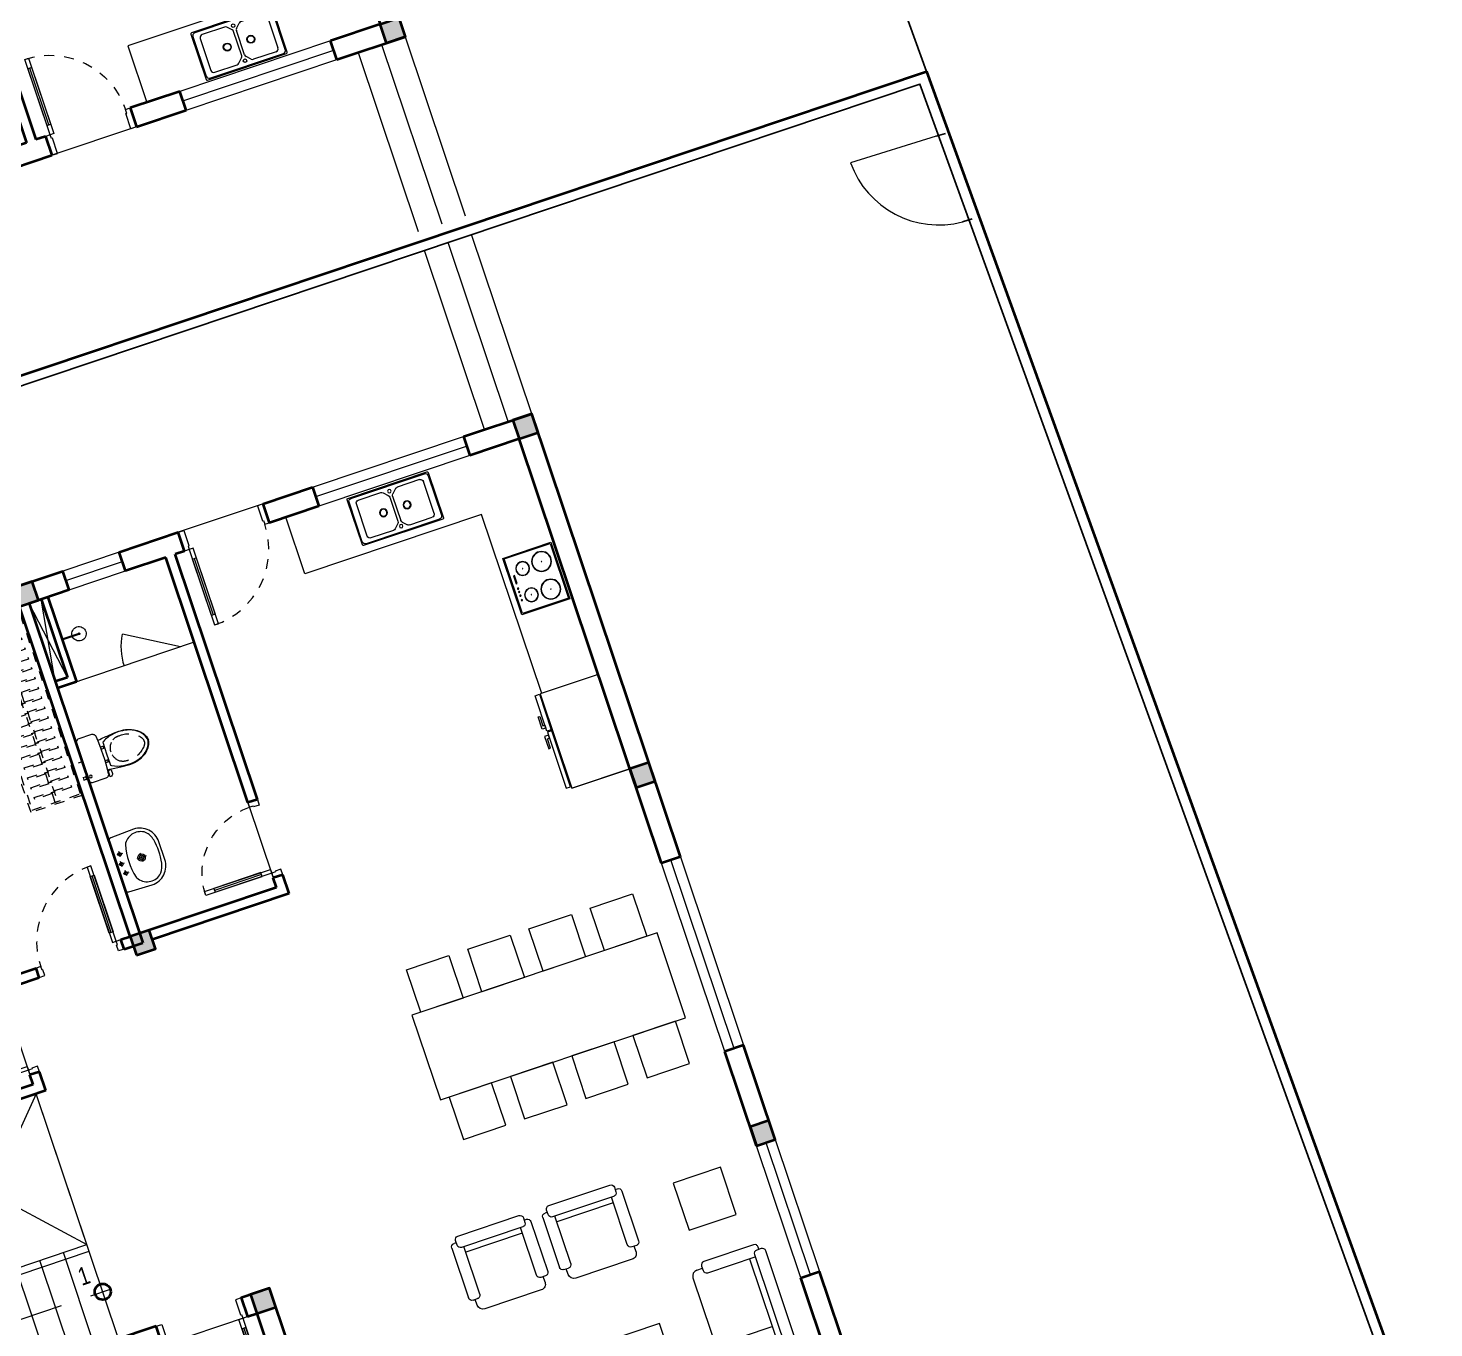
# Model space of a CAD drawing. Header units: metres. Extents: x 568006 to 1139366, y 2064802 to 4131555.
# Drawn here: x 568671.68 to 568685.82, y 2066164.33 to 2066177.4 of the extents above; entities that cross this region are included whole.
import ezdxf
from ezdxf.enums import TextEntityAlignment as Align
from ezdxf.xclip import XClip

# ---------------------------------------------------------------- set-up
doc = ezdxf.new("R2010")
doc.units = ezdxf.units.M
doc.header["$XCLIPFRAME"] = 0
for name, pattern in [('DASHED', [0.75, 0.5, -0.25]), ('HIDDEN', [0.375, 0.25, -0.125]), ('HIDDEN2', [0.1875, 0.125, -0.0625]), ('X-5M-G-MB PHONGNGU$0$HIDDEN2', [0.1875, 0.125, -0.0625]), ('xref-thap C (mb tang 32-2)$0$HIDDEN', [0.375, 0.25, -0.125]), ('Xref-VCMT-BT3 - tuong bao$0$HIDDEN', [0.375, 0.25, -0.125])]:
    doc.linetypes.add(name, pattern=pattern)
doc.layers.get('0').update_dxf_attribs({"linetype": 'CONTINUOUS'})
for name, color, linetype, lineweight in [('-CONCRETE', 1, 'CONTINUOUS', 35), ('-DOOR', 137, 'CONTINUOUS', 9), ('-FURNITURE', 46, 'CONTINUOUS', 9), ('-HIDE', 3, 'HIDDEN', 13), ('-KH', 143, 'CONTINUOUS', 13), ('-LINE1', 7, 'CONTINUOUS', 18), ('-TEXT', 7, 'CONTINUOUS', 15), ('-WALL', 4, 'CONTINUOUS', 35), ('Bighome_khuat', 251, 'DASHED', 5), ('hung-demlonha', 7, 'CONTINUOUS', 15)]:
    doc.layers.add(name, color=color, linetype=linetype, lineweight=lineweight)
for name, color, linetype in [('datOBt', 42, 'CONTINUOUS'), ('ghi_chu', 7, 'CONTINUOUS'), ('loKBT', 42, 'CONTINUOUS'), ('SOLO', 7, 'CONTINUOUS'), ('ViaHeS', 32, 'CONTINUOUS')]:
    doc.layers.add(name, color=color, linetype=linetype)
doc.styles.add('1', font='arial.ttf')
doc.styles.add('QH1', font='arialbd.ttf', dxfattribs={"width": 0.8})

# ---------------------------------------------------------------- blocks, each defined once
blk = doc.blocks.new('A$Cf08be9d0')
at = {"layer": '-FURNITURE'}
for p, q in [((60, 720), (60, 660)), ((2280, 780), (120, 780)), ((840, 780), (840, 180)), ((1560, 780), (1560, 180)), ((2340, 720), (2340, 660)), ((0, 96), (0, 624)), ((36, 660), (84, 660)), ((120, 624), (120, 120)), ((2280, 624), (2280, 120)), ((2364, 660), (2316, 660)), ((2400, 96), (2400, 624)), ((2280, 180), (120, 180)), ((60, 60), (36, 60)), ((60, 84), (60, 36)), ((2304, 120), (96, 120)), ((96, 0), (2304, 0)), ((2340, 36), (2340, 84)), ((2340, 60), (2364, 60))]:
    blk.add_line(p, q, dxfattribs=at)
for centre, radius, start, end in [((120, 720), 60, 90, 180), ((2280, 720), 60, 0, 90), ((36, 624), 36, 90, 180), ((84, 624), 36, 0, 90), ((2316, 624), 36, 90, 180), ((2364, 624), 36, 0, 90), ((36, 96), 36, 180, 270), ((96, 84), 36, 90, 180), ((96, 36), 36, 180, 270), ((2304, 84), 36, 0, 90), ((2304, 36), 36, 270, 0), ((2364, 96), 36, 270, 0)]:
    blk.add_arc(centre, radius, start, end, dxfattribs=at)
blk = doc.blocks.new('A$Ce56c61a3')
at = {"layer": '-FURNITURE'}
for p, q in [((0, 744), (0, 96)), ((84, 780), (36, 780)), ((60, 780), (60, 804)), ((96, 840), (624, 840)), ((120, 96), (120, 744)), ((624, 720), (120, 720)), ((180, 120), (180, 720)), ((660, 804), (660, 756)), ((720, 780), (660, 780)), ((780, 120), (780, 720)), ((36, 60), (84, 60)), ((60, 60), (60, 36)), ((96, 0), (624, 0)), ((624, 120), (120, 120)), ((660, 36), (660, 84)), ((720, 60), (660, 60))]:
    blk.add_line(p, q, dxfattribs=at)
for centre, radius, start, end in [((36, 744), 36, 90, 180), ((96, 804), 36, 90, 180), ((84, 744), 36, 0, 90), ((624, 804), 36, 0, 90), ((624, 756), 36, 270, 0), ((720, 720), 60, 0, 90), ((36, 96), 36, 180, 270), ((96, 36), 36, 180, 270), ((84, 96), 36, 270, 0), ((624, 84), 36, 0, 90), ((624, 36), 36, 270, 0), ((720, 120), 60, 270, 0)]:
    blk.add_arc(centre, radius, start, end, dxfattribs=at)
blk = doc.blocks.new('*U288')
at = {"color": 251}
blk.add_line((-70, 100), (-70, 600), dxfattribs=at)
for points in [[(-50, 0), (-50, 700), (-90, 700), (-90, 0)], [(-50, 100), (-90, 100), (-90, 600), (-50, 600)], [(-800, -100), (-740, -100), (-740, -40), (-750, -40), (-750, 0), (-800, 0)], [(0, -100), (-60, -100), (-60, -40), (-50, -40), (-50, 0), (0, 0)]]:
    blk.add_lwpolyline(points, close=True)
at = {"layer": 'Bighome_khuat', "linetype": 'Xref-VCMT-BT3 - tuong bao$0$HIDDEN'}
blk.add_arc((-50, 0), 700, 90, 180, dxfattribs=at)
blk = doc.blocks.new('A$C14986441')
at = {"ltscale": 3}
for p, q in [((240, 430), (-240, 430)), ((-250, 420), (-250, -420)), ((-200, 325), (-200, 87)), ((170, 355), (-170, 355)), ((200, 87), (200, 325)), ((250, -420), (250, 420)), ((-191, 66), (-149, 24)), ((-128, 15), (128, 15)), ((149, 24), (191, 66)), ((-200, -325), (-200, -87)), ((-191, -66), (-149, -24)), ((-128, -15), (128, -15)), ((149, -24), (191, -66)), ((200, -87), (200, -325)), ((170, -355), (-170, -355)), ((-240, -430), (240, -430))]:
    blk.add_line(p, q, dxfattribs=at)
blk.add_lwpolyline([(240, -390), (240, 390, 0.414214), (210, 420), (-210, 420, 0.414214), (-240, 390), (-240, -390, 0.414214), (-210, -420), (210, -420, 0.414214)], format="xyb", close=True, dxfattribs=at)
for centre, radius in [((0, 125), 40), ((0, 125), 35), ((-186, 0), 17.5), ((185, 0), 17.5), ((0, -125), 40), ((0, -125), 35)]:
    blk.add_circle(centre, radius, dxfattribs=at)
for centre, radius, start, end in [((-240, 420), 10, 90, 180), ((240, 420), 10, 0, 90), ((-170, 325), 30, 90, 180), ((170, 325), 30, 0, 90), ((-170, 87), 30, 180, 225), ((-128, 45), 30, 225, 270), ((128, 45), 30, 270, 315), ((170, 87), 30, 315, 0), ((-170, -87), 30, 135, 180), ((-128, -45), 30, 90, 135), ((128, -45), 30, 45, 90), ((170, -87), 30, 0, 45), ((-240, -420), 10, 180, 270), ((-170, -325), 30, 180, 270), ((170, -325), 30, 270, 0), ((240, -420), 10, 270, 0)]:
    blk.add_arc(centre, radius, start, end, dxfattribs=at)
blk = doc.blocks.new('A$C23F441E4')
at = {"ltscale": 3}
blk.add_lwpolyline([(-300, 0), (-300, -510), (300, -510), (300, 0), (-300, 0)], dxfattribs=at)
for points in [[(-290, -10), (-290, -500), (290, -500), (290, -10)], [(-100, -46), (-15, -46), (-15, -56), (-100, -56)]]:
    blk.add_lwpolyline(points, close=True, dxfattribs=at)
for centre, radius in [((-139, -156), 70), ((-139, -156), 67), ((37, -48), 6.6), ((74, -48), 6.6), ((139, -156), 70), ((139, -156), 67), ((112, -48), 6.6), ((160, -48), 6.6), ((-147, -359), 100), ((-147, -359), 97), ((-139, -156), 2), ((147, -359), 100), ((147, -359), 97), ((139, -156), 2), ((-147, -359), 2), ((147, -359), 2)]:
    blk.add_circle(centre, radius, dxfattribs=at)
blk = doc.blocks.new('A$C55AD6C8F')
at = {"ltscale": 3}
for p, q in [((-670, 624), (-670, 1000)), ((-670, 1000), (-624, 1000)), ((-624, 1000), (-624, 624)), ((0, 1000), (-615, 1000)), ((-615, 1000), (-615, 0)), ((0, 0), (0, 1000)), ((-624, 624), (-670, 624)), ((-670, 613), (-670, 18)), ((-624, 613), (-670, 613)), ((-624, 18), (-624, 613)), ((-670, 18), (-624, 18)), ((-615, 0), (0, 0))]:
    blk.add_line(p, q, dxfattribs=at)
at = {"ltscale": 3, "elevation": 0}
for points in [[(-670, 688), (-670, 657), (-710, 657), (-710, 788), (-691, 788), (-691, 688)], [(-670, 549), (-670, 580), (-710, 580), (-710, 449), (-691, 449), (-691, 549)]]:
    blk.add_lwpolyline(points, close=True, dxfattribs=at)
blk = doc.blocks.new('*U289')
at = {"color": 251}
blk.add_line((-70, 100), (-70, 700), dxfattribs=at)
for points in [[(-50, 0), (-50, 800), (-90, 800), (-90, 0)], [(-50, 100), (-90, 100), (-90, 700), (-50, 700)], [(-900, -200), (-840, -200), (-840, -40), (-850, -40), (-850, 0), (-900, 0)], [(0, -200), (-60, -200), (-60, -40), (-50, -40), (-50, 0), (0, 0)]]:
    blk.add_lwpolyline(points, close=True)
at = {"layer": 'Bighome_khuat', "linetype": 'Xref-VCMT-BT3 - tuong bao$0$HIDDEN'}
blk.add_arc((-50, 0), 800, 90, 180, dxfattribs=at)
blk = doc.blocks.new('*U256')
at = {"linetype": 'X-5M-G-MB PHONGNGU$0$HIDDEN2'}
for points in [[(0, 600), (0, 0), (2182, 0), (2182, 600)], [(2162, 580), (2162, 20), (20, 20), (20, 580)], [(2162, 287), (2162, 313), (20, 313), (20, 287)], [(114, 319), (109, 319), (109, 280), (114, 280)], [(228, 319), (223, 319), (223, 280), (228, 280)], [(342, 319), (337, 319), (337, 280), (342, 280)], [(456, 319), (451, 319), (451, 280), (456, 280)], [(570, 319), (565, 319), (565, 280), (570, 280)], [(684, 319), (679, 319), (679, 280), (684, 280)], [(798, 319), (793, 319), (793, 280), (798, 280)], [(912, 319), (907, 319), (907, 280), (912, 280)], [(1026, 319), (1021, 319), (1021, 280), (1026, 280)], [(1140, 319), (1135, 319), (1135, 280), (1140, 280)], [(1254, 319), (1249, 319), (1249, 280), (1254, 280)], [(1368, 319), (1363, 319), (1363, 280), (1368, 280)], [(1482, 319), (1477, 319), (1477, 280), (1482, 280)], [(1596, 319), (1591, 319), (1591, 280), (1596, 280)], [(1710, 319), (1705, 319), (1705, 280), (1710, 280)], [(1824, 319), (1819, 319), (1819, 280), (1824, 280)], [(1938, 319), (1933, 319), (1933, 280), (1938, 280)], [(2052, 319), (2047, 319), (2047, 280), (2052, 280)]]:
    blk.add_lwpolyline(points, close=True, dxfattribs=at)
for points in [[(122, 313), (122, 515), (100, 515), (100, 313)], [(236, 313), (236, 515), (214, 515), (214, 313)], [(350, 313), (350, 515), (328, 515), (328, 313)], [(464, 313), (464, 515), (442, 515), (442, 313)], [(578, 313), (578, 515), (556, 515), (556, 313)], [(692, 313), (692, 515), (670, 515), (670, 313)], [(806, 313), (806, 515), (784, 515), (784, 313)], [(920, 313), (920, 515), (898, 515), (898, 313)], [(1034, 313), (1034, 515), (1012, 515), (1012, 313)], [(1148, 313), (1148, 515), (1126, 515), (1126, 313)], [(1262, 313), (1262, 515), (1240, 515), (1240, 313)], [(1376, 313), (1376, 515), (1354, 515), (1354, 313)], [(1490, 313), (1490, 515), (1468, 515), (1468, 313)], [(1604, 313), (1604, 515), (1582, 515), (1582, 313)], [(1718, 313), (1718, 515), (1696, 515), (1696, 313)], [(1832, 313), (1832, 515), (1810, 515), (1810, 313)], [(1946, 313), (1946, 515), (1924, 515), (1924, 313)], [(2060, 313), (2060, 515), (2038, 515), (2038, 313)], [(100, 287), (100, 92), (122, 92), (122, 287)], [(214, 287), (214, 92), (236, 92), (236, 287)], [(328, 287), (328, 92), (350, 92), (350, 287)], [(442, 287), (442, 92), (464, 92), (464, 287)], [(556, 287), (556, 92), (578, 92), (578, 287)], [(670, 287), (670, 92), (692, 92), (692, 287)], [(784, 287), (784, 92), (806, 92), (806, 287)], [(898, 287), (898, 92), (920, 92), (920, 287)], [(1012, 287), (1012, 92), (1034, 92), (1034, 287)], [(1126, 287), (1126, 92), (1148, 92), (1148, 287)], [(1240, 287), (1240, 92), (1262, 92), (1262, 287)], [(1354, 287), (1354, 92), (1376, 92), (1376, 287)], [(1468, 287), (1468, 92), (1490, 92), (1490, 287)], [(1582, 287), (1582, 92), (1604, 92), (1604, 287)], [(1696, 287), (1696, 92), (1718, 92), (1718, 287)], [(1810, 287), (1810, 92), (1832, 92), (1832, 287)], [(1924, 287), (1924, 92), (1946, 92), (1946, 287)], [(2038, 287), (2038, 92), (2060, 92), (2060, 287)]]:
    blk.add_lwpolyline(points, dxfattribs=at)
blk = doc.blocks.new('A$Ca51cd422')
for p, q in [((195, 383), (195, 443)), ((267, 429), (324, 429)), ((295, 398), (295, 458)), ((395, 383), (395, 443)), ((167, 414), (224, 414)), ((367, 414), (424, 414)), ((249, 215), (342, 215)), ((295, 165), (295, 264))]:
    blk.add_line(p, q)
for points in [[(0, 200, 0.414214), (200, 0), (390, 0, 0.414214), (590, 200), (581, 446, 0.409799), (551, 475), (39, 475, 0.403607), (9, 446)], [(177, 40, 0.090773), (424, 43, 0.149887), (521, 96, 0.430722), (482, 321, 0.080637), (470, 327, 0.127732), (125, 329, 0.074208), (114, 325, 0.443092), (69, 96, 0.13364), (154, 46, 0.033617)]]:
    blk.add_lwpolyline(points, format="xyb", close=True)
for centre, radius in [((195, 414), 17.5), ((295, 429), 17.5), ((395, 414), 17.5), ((295, 215), 37.5), ((295, 215), 22.5), ((295, 215), 22.5)]:
    blk.add_circle(centre, radius)
blk = doc.blocks.new('shower')
for points in [[(180919, -32316), (180912, -32316), (180912, -32147), (180919, -32147)], [(180929, -32327), (180902, -32327), (180902, -32316), (180929, -32316)]]:
    blk.add_lwpolyline(points, close=True)
for radius, start, end in [(72, 272.7907, 267.2093), (8.35, 294.8355, 245.1645)]:
    blk.add_arc((180916, -32147), radius, start, end)
blk = doc.blocks.new('A$C18091ED7')
for p, q in [((0, -42), (0, 0)), ((146, -27), (179, -27)), ((146, -27), (146, -30)), ((146, -30), (166, -30)), ((153, -37), (146, -30)), ((152, 0), (152, -27)), ((152, 0), (179, 0)), ((153, -37), (166, -37)), ((153, -40), (153, -37)), ((153, -40), (178, -40)), ((153, -40), (178, -40)), ((153, -40), (153, -42)), ((185, -30), (166, -30)), ((178, -37), (166, -37)), ((185, -30), (178, -37)), ((178, -37), (178, -40)), ((178, -40), (178, -42)), ((179, 0), (179, -27)), ((179, -27), (185, -27)), ((185, -27), (185, -30)), ((-83, -267), (-83, -300)), ((-83, -278), (-83, -288)), ((-63, -265), (-81, -265)), ((-61, -267), (-61, -300)), ((61, -267), (61, -300)), ((63, -265), (81, -265)), ((83, -267), (83, -300)), ((83, -278), (83, -288)), ((165, -262), (165, -290)), ((168, -260), (228, -260)), ((231, -274), (231, -262)), ((-61, -290), (-83, -290)), ((61, -290), (83, -290)), ((168, -292), (207, -292))]:
    blk.add_line(p, q)
for points in [[(230, -219, -0.137407), (225, -235), (222, -241, -0.236081), (198, -255, -0.051961), (-198, -255, -0.236081), (-222, -241), (-225, -235, -0.137407), (-230, -219), (-230, -72, -0.198912), (-226, -63), (-209, -46, -0.198912), (-200, -42), (0, -42), (200, -42, -0.198912), (209, -46), (226, -63, -0.198912), (230, -72)], [(144, -619, -0.212405), (26, -734, -0.027685), (-1, -739, -0.022279), (-26, -734, -0.212405), (-144, -619, -0.142796), (-167, -428, -0.093005), (-128, -309, -0.256439), (-111, -300), (0, -300), (111, -300, -0.256439), (128, -309, -0.093005), (167, -428, -0.142796)]]:
    blk.add_lwpolyline(points, format="xyb", close=True)
at = {"linetype": 'xref-thap C (mb tang 32-2)$0$HIDDEN', "ltscale": 100}
blk.add_lwpolyline([(61, -669, -0.199031), (0, -699, -0.199031), (-61, -669, -0.218924), (-132, -478, -0.153791), (-112, -404, -0.236701), (0, -348, -0.236701), (112, -404, -0.153791), (132, -478, -0.218924)], format="xyb", close=True, dxfattribs=at)
blk.add_circle((166, -78), 13.9)
for centre, radius, start, end in [((-81, -267), 1.98, 90, 180), ((-63, -267), 1.98, 0, 90), ((63, -267), 1.98, 90, 180), ((81, -267), 1.98, 0, 90), ((168, -262), 2.47, 90, 180), ((168, -225), 80.1, 306.4659, 320.3123), ((228, -274), 2.47, 320.3123, 0), ((168, -290), 2.47, 180, 270), ((207, -277), 15.5, 270, 306.4659)]:
    blk.add_arc(centre, radius, start, end)
for points in [[(-156, -259), (-157, -267), (-164, -328), (-169, -385), (-184, -528), (-136, -679), (-50, -735), (-20, -741), (0, -744)], [(156, -259), (157, -267), (164, -328), (169, -385), (184, -528), (136, -679), (50, -735), (20, -741), (0, -744)]]:
    blk.add_open_spline(points, degree=3, knots=[130.613938, 130.613938, 130.613938, 130.613938, 152.852109, 311.129351, 417.703951, 561.383393, 697.692632, 710.812262, 710.812262, 710.812262, 710.812262])
blk = doc.blocks.new('A$C5C575821')
at = {"layer": '-CONCRETE'}
h = blk.add_hatch(color=256, dxfattribs=at)
h.dxf.hatch_style = 1
h.paths.add_polyline_path([(0, 200), (0, 0), (200, 0), (200, 200)])
blk.add_lwpolyline([(0, 0), (200, 0), (200, 200), (0, 200)], close=True, dxfattribs=at)
blk = doc.blocks.new('LUOI M2')
at = {"layer": '-WALL'}
for p in [(-200, 13100), (4500, 13100), (9800, 13100), (-200, 9400), (4500, 9400), (9800, 9400), (-200, 5600), (4500, 5600), (9800, 5600), (-200, -200), (4500, -200), (9800, -200)]:
    blk.add_blockref('A$C5C575821', p, dxfattribs=at)
blk = doc.blocks.new('*U186')
at = {"color": 251}
blk.add_line((-70, 100), (-70, 700), dxfattribs=at)
for points in [[(-50, 0), (-50, 800), (-90, 800), (-90, 0)], [(-50, 100), (-90, 100), (-90, 700), (-50, 700)], [(-900, -100), (-840, -100), (-840, -40), (-850, -40), (-850, 0), (-900, 0)], [(0, -100), (-60, -100), (-60, -40), (-50, -40), (-50, 0), (0, 0)]]:
    blk.add_lwpolyline(points, close=True)
at = {"layer": 'Bighome_khuat', "linetype": 'Xref-VCMT-BT3 - tuong bao$0$HIDDEN'}
blk.add_arc((-50, 0), 800, 90, 180, dxfattribs=at)
blk = doc.blocks.new('A$C8aa8c7e6')
at = {"layer": '-FURNITURE'}
for points in [[(542, 1350), (92, 1350), (92, 1800), (542, 1800), (542, 1350)], [(1192, 1350), (742, 1350), (742, 1800), (1192, 1800), (1192, 1350)], [(1842, 1350), (1392, 1350), (1392, 1800), (1842, 1800), (1842, 1350)], [(2492, 1350), (2042, 1350), (2042, 1800), (2492, 1800), (2492, 1350)], [(2600, 1350), (0, 1350), (0, 450), (2600, 450), (2600, 1350)], [(542, 450), (92, 450), (92, 0), (542, 0), (542, 450)], [(1192, 450), (742, 450), (742, 0), (1192, 0), (1192, 450)], [(1842, 450), (1392, 450), (1392, 0), (1842, 0), (1842, 450)], [(2492, 450), (2042, 450), (2042, 0), (2492, 0), (2492, 450)]]:
    blk.add_lwpolyline(points, dxfattribs=at)
blk = doc.blocks.new('A$C262303A0')
at = {"layer": '-DOOR'}
for points in [[(34.958, 41.143), (34.358, 41.143), (34.358, 40.943), (34.958, 40.943)], [(38.608, 41.143), (38.608, 40.943), (37.008, 40.943), (37.008, 41.143)], [(39.133, 36.443), (39.333, 36.443), (39.333, 34.443), (39.133, 34.443)], [(39.333, 32.043), (39.133, 32.043), (39.133, 33.443), (39.333, 33.443)]]:
    blk.add_lwpolyline(points, close=True, dxfattribs=at)
for points in [[(34.358, 41.043), (34.958, 41.043)], [(36.483, 41.143), (35.583, 41.143)], [(37.008, 41.043), (38.608, 41.043)], [(35.383, 38.343), (35.383, 37.543)], [(32.433, 37.243), (32.433, 36.443)], [(39.233, 34.443), (39.233, 36.443)], [(32.833, 33.443), (33.733, 33.443)], [(39.233, 33.443), (39.233, 32.043)]]:
    blk.add_lwpolyline(points, dxfattribs=at)
at = {"layer": '-FURNITURE'}
blk.add_line((35.383, 40.043), (34.033, 40.043), dxfattribs=at)
for points in [[(34.063, 40.113), (33.933, 40.943)], [(33.933, 40.113), (34.063, 40.943)], [(38.533, 38.443), (38.533, 40.343), (36.658, 40.343), (36.658, 40.943)], [(35.239, 40.043), (34.724, 40.35)], [(39.133, 37.443), (38.533, 37.443)]]:
    blk.add_lwpolyline(points, dxfattribs=at)
for points in [[(38.721, 32.854), (38.721, 33.354), (38.221, 33.354), (38.221, 32.854)], [(37.64, 30.558), (37.64, 32.058), (36.74, 32.058), (36.74, 30.558)]]:
    blk.add_lwpolyline(points, close=True, dxfattribs=at)
blk.add_arc((35.239, 40.043), 0.6, 149.2494, 180, dxfattribs=at)
at = {"layer": '-HIDE', "ltscale": 10}
for points in [[(32.433, 36.243), (30.933, 34.643)], [(30.933, 36.243), (32.433, 34.643)]]:
    blk.add_lwpolyline(points, dxfattribs=at)
at = {"layer": '-KH', "linetype": 'HIDDEN2', "ltscale": 5}
blk.add_lwpolyline([(30.433, 35.693), (30.433, 34.143), (32.514, 34.143)], dxfattribs=at)
at = {"layer": '-LINE1'}
for p, q in [((32.433, 33.643), (32.433, 36.243)), ((32.433, 34.643), (32.433, 36.243)), ((30.933, 34.643), (32.433, 34.643)), ((31.683, 33.643), (31.683, 34.643)), ((31.933, 33.643), (31.933, 34.643)), ((32.183, 33.643), (32.183, 34.643)), ((30.863, 34.573), (32.433, 34.573))]:
    blk.add_line(p, q, dxfattribs=at)
for points in [[(38.833, 41.143), (38.833, 43.043)], [(39.083, 41.143), (39.083, 43.043)], [(39.333, 41.143), (39.333, 43.043)]]:
    blk.add_lwpolyline(points, dxfattribs=at)
at = {"layer": '-WALL'}
for p, q in [((29.133, 41.143), (34.358, 41.143)), ((34.358, 40.943), (34.358, 41.143)), ((34.958, 41.143), (35.583, 41.143)), ((34.958, 40.943), (34.958, 41.143)), ((35.583, 40.943), (35.583, 41.143)), ((36.483, 41.143), (37.008, 41.143)), ((36.483, 40.943), (36.483, 41.143)), ((37.008, 41.143), (37.008, 40.943)), ((38.608, 41.143), (39.333, 41.143)), ((39.333, 36.443), (39.333, 41.143)), ((33.833, 37.443), (33.833, 40.943)), ((34.358, 40.943), (33.933, 40.943)), ((33.933, 40.943), (33.933, 37.343)), ((34.063, 40.943), (34.063, 40.113)), ((34.133, 40.943), (34.133, 40.043)), ((35.383, 40.943), (34.958, 40.943)), ((35.383, 38.343), (35.383, 40.943)), ((35.483, 38.343), (35.483, 40.943)), ((35.583, 40.943), (35.483, 40.943)), ((37.008, 40.943), (36.483, 40.943)), ((39.133, 40.943), (38.608, 40.943)), ((39.133, 36.443), (39.133, 40.943)), ((34.063, 40.113), (33.933, 40.113)), ((34.133, 40.043), (33.933, 40.043)), ((35.483, 38.343), (35.383, 38.343)), ((35.383, 37.443), (35.383, 37.543)), ((35.483, 37.543), (35.383, 37.543)), ((35.483, 37.343), (35.483, 37.543)), ((29.333, 37.443), (32.833, 37.443)), ((29.933, 37.343), (32.833, 37.343)), ((32.833, 37.343), (32.833, 37.443)), ((33.733, 37.443), (33.833, 37.443)), ((33.733, 37.343), (33.733, 37.443)), ((33.733, 37.343), (33.933, 37.343)), ((35.383, 37.443), (34.033, 37.443)), ((35.483, 37.343), (34.033, 37.343)), ((32.433, 36.343), (29.933, 36.343)), ((32.433, 36.343), (32.433, 36.443)), ((32.533, 36.443), (32.433, 36.443)), ((32.533, 36.243), (32.533, 36.443)), ((39.333, 36.443), (39.133, 36.443)), ((32.533, 36.243), (29.933, 36.243)), ((39.133, 33.443), (39.133, 34.443)), ((39.333, 34.443), (39.133, 34.443)), ((39.333, 33.443), (39.333, 34.443)), ((32.833, 33.443), (32.833, 33.643)), ((39.133, 31.043), (39.133, 32.043)), ((39.333, 31.043), (39.333, 32.043))]:
    blk.add_line(p, q, dxfattribs=at)
for points in [[(38.608, 41.143), (38.608, 40.943)], [(32.833, 33.643), (29.133, 33.643), (29.133, 31.443), (29.333, 31.443)], [(33.183, 27.843), (33.183, 27.643), (34.033, 27.643), (34.033, 33.643), (33.733, 33.643), (33.733, 33.443)], [(33.733, 33.443), (33.833, 33.443), (33.833, 27.843)], [(39.133, 33.443), (39.333, 33.443)], [(39.133, 32.043), (39.333, 32.043)]]:
    blk.add_lwpolyline(points, dxfattribs=at)
blk.add_circle((32.433, 34.143), 0.0805, dxfattribs=at)
at = {"layer": '-CONCRETE', "xscale": 0.001, "yscale": 0.001, "zscale": 0.001}
blk.add_blockref('LUOI M2', (29.333, 27.843), dxfattribs=at)
at = {"layer": '-DOOR', "yscale": 0.001, "zscale": 0.001}
for name, p, xscale, rotation in [('*U289', (35.583, 40.943), 0.001, 180), ('*U288', (35.383, 37.543), -0.001, 90), ('*U288', (32.433, 36.443), -0.001, 90), ('*U289', (33.733, 33.443), -0.001, 180)]:
    blk.add_blockref(name, p, dxfattribs=dict(at, xscale=xscale, rotation=rotation))
at = {"layer": '-DOOR', "xscale": 0.001, "yscale": 0.001, "zscale": 0.001}
blk.add_blockref('*U186', (33.733, 37.443), dxfattribs=at)
at = {"layer": '-FURNITURE', "extrusion": (0, 0, -1), "xscale": 0.0009166666666659741, "yscale": 0.0009166666666659741, "zscale": -0.0009166666666659741, "rotation": 270}
blk.add_blockref('*U256', (-33.833, 40.943), dxfattribs=at)
at = {"layer": '-FURNITURE', "yscale": 0.001, "zscale": 0.001}
for name, p, xscale, rotation in [('A$C14986441', (37.728, 40.673), -0.001, 90), ('shower', (66.459, -140.423), -0.001, 270), ('A$C23F441E4', (38.595, 39.556), -0.001, 90), ('A$C18091ED7', (33.891, 39.261), -0.001, 90), ('A$Ca51cd422', (34.408, 37.865), 0.001, 90.00000000000001), ('A$Ce56c61a3', (36.741, 33.538), -0.001, 90), ('A$Ce56c61a3', (37.706, 33.538), -0.001, 90), ('A$Cf08be9d0', (38.886, 30.108), 0.001, 90.00000000000001)]:
    blk.add_blockref(name, p, dxfattribs=dict(at, xscale=xscale, rotation=rotation))
at = {"layer": '-FURNITURE', "xscale": 0.001, "yscale": 0.001, "zscale": 0.001}
for name, p in [('A$C55AD6C8F', (39.133, 37.443)), ('A$C8aa8c7e6', (36.267, 34.441))]:
    blk.add_blockref(name, p, dxfattribs=at)
at = {"layer": '-TEXT', "style": '1', "width": 0.75}
blk.add_text('1', height=0.18, dxfattribs=at).set_placement((32.252, 34.266))
blk = doc.blocks.new('tmbc_khub')
at = {"layer": '-LINE1'}
blk.add_lwpolyline([(-35.57, 221.068), (-36.43, 220.801, 0.390021), (-35.304, 220.208)], format="xyb", dxfattribs=at)
at = {"layer": '-WALL'}
blk.add_lwpolyline([(-52.029, 216.229), (-35.667, 221.72), (-30.569, 207.624), (-33.603, 201.316), (-45.666, 197.268)], close=True, dxfattribs=at)
at = {"layer": 'datOBt'}
blk.add_lwpolyline([(-200.843, 145.192), (-206.949, 148.411), (-215.153, 177.313), (-211.778, 183.714), (-47.212, 238.942), (-40.771, 235.831), (-30.564, 207.609), (-33.603, 201.316)], close=True, dxfattribs=at)
at = {"layer": 'loKBT'}
for points in [[(-40.771, 235.831), (-47.212, 238.942), (-58.392, 235.19), (-52.029, 216.229), (-35.667, 221.72)], [(-35.667, 221.72), (-52.029, 216.229), (-45.666, 197.268), (-33.603, 201.316), (-30.564, 207.609)]]:
    blk.add_lwpolyline(points, close=True, dxfattribs=at)
at = {"layer": 'SOLO'}
for p, q in [((-35.57, 221.068), (-35.475, 221.097)), ((-35.304, 220.208), (-35.208, 220.238))]:
    blk.add_line(p, q, dxfattribs=at)
blk.add_lwpolyline([(-43.423, 198.127), (-45.603, 197.395), (-51.903, 216.166), (-35.733, 221.593), (-30.677, 207.634), (-33.609, 201.526), (-35.681, 200.83), (-35.617, 200.641)], dxfattribs=at)
at = {"layer": 'ViaHeS'}
blk.add_lwpolyline([(-200.843, 145.192), (-206.949, 148.411), (-215.153, 177.313), (-211.778, 183.714), (-47.212, 238.942), (-40.771, 235.831), (-30.564, 207.609), (-33.603, 201.316)], close=True, dxfattribs=at)
at = {"layer": 'ViaHeS', "xscale": -0.9999999999999994, "rotation": 198.5514997462658}
blk.add_blockref('A$C262303A0', (-91.289, 248.561), dxfattribs=at)
at = {"layer": 'ViaHeS', "rotation": 18.5514997089333}
blk.add_blockref('A$C262303A0', (-63.837, 166.759), dxfattribs=at)
at = {"layer": 'hung-demlonha', "color": 7, "ltscale": 5, "style": 'QH1', "width": 0.65}
for tag, p in [('BT04', (-109.598, 191.643)), ('BT06', (-305.798, 171.199)), ('BT05', (-282.572, 137.244))]:
    blk.add_attdef(tag, text='', height=3.96, rotation=0, dxfattribs=at).set_placement(p, align=Align.CENTER)

msp = doc.modelspace()

# ---------------------------------------------------------------- block references
at = {"layer": 'ghi_chu'}
ref = msp.add_blockref('tmbc_khub', (568716.382, 2065955.242), dxfattribs=at)
XClip(ref).set_block_clipping_path([(-391.9901366149, 0), (0, 477.830198009)])

doc.saveas('drawing.dxf')
